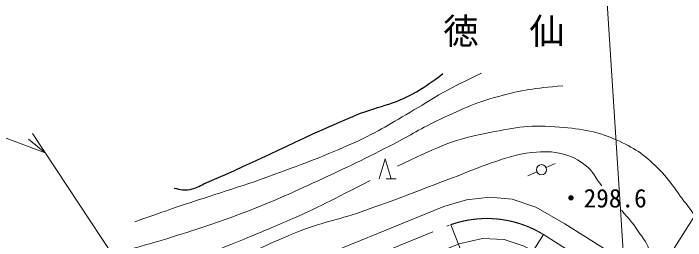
# Model space of a CAD drawing. Units: millimetres, scale not verified. Extents: x 40000 to 680000, y 20000 to 380000.
# Drawn here: x 238788 to 305225, y 294324 to 316750 of the extents above; entities that cross this region are included whole.
import ezdxf
from ezdxf.enums import TextEntityAlignment as Align

# ---------------------------------------------------------------- set-up
doc = ezdxf.new("R2010")
doc.units = ezdxf.units.MM
doc.header["$LTSCALE"] = 1000
doc.linetypes.add('LONG_DASHED_DOTTED', pattern=[15.25, 12, -1.5, 0.25, -1.5])
for name, color, linetype, lineweight in [('M-BGD', 7, 'Continuous', 13), ('M-BMK', 2, 'LONG_DASHED_DOTTED', 13), ('M-STR-HTXT', 7, 'Continuous', 13)]:
    doc.layers.add(name, color=color, linetype=linetype, lineweight=lineweight)
doc.layers.add('M-BMK-HTXT', color=7, linetype='Continuous')
doc.styles.add('ＭＳ ゴシック', font='')
doc.styles.get('ＭＳ ゴシック').set_extended_font_data('MS Gothic')

msp = doc.modelspace()

# ---------------------------------------------------------------- linework, layer by layer
at = {"layer": 'M-BGD'}
for p, q in [((274927, 300406), (275527, 302406)), ((275527, 302406), (276127, 300406)), ((291441, 301529), (292351, 301942)), ((289619, 300703), (290530, 301116)), ((275627, 300406), (276627, 300406))]:
    msp.add_line(p, q, dxfattribs=at)
for points in [[(236850, 272831), (239261, 272095), (242077, 271782), (245224, 272003), (248316, 273107), (250322, 274819), (255789, 282088), (258213, 285581), (260808, 288176), (263569, 290191), (266468, 291627), (281339, 297673), (283566, 298354), (285867, 298593), (288094, 298409), (290431, 297636), (293284, 295961), (302459, 290200), (304391, 289446), (306416, 289078)], [(246993, 265032), (249079, 266455), (251312, 268578), (253594, 271339), (255337, 274382), (257271, 277406), (259240, 280093), (262958, 284694), (264982, 286406), (267393, 287731), (269933, 288817), (282863, 294007), (285163, 294541), (287298, 294412), (289176, 293805), (290722, 293013), (297670, 288265), (300154, 286167), (303191, 282633), (304921, 280875), (306228, 279642)]]:
    msp.add_lwpolyline(points, dxfattribs=at)
msp.add_circle((290985, 301322), 500, dxfattribs=at)
for points, knots in [([(250787, 296187), (252817, 296899), (253335, 297075), (254970, 297637), (258729, 298928), (260891, 299488), (264619, 300867), (267737, 302020), (269500, 302642), (272528, 304014), (274902, 305090), (276118, 305924), (278381, 307217), (279515, 307864), (280113, 308291), (281252, 308928), (282708, 309743), (283224, 309978), (285062, 310861)], [0, 0, 0, 0, 1, 1, 1, 2, 2, 2, 3, 3, 3, 4, 4, 4, 5, 5, 5, 6, 6, 6, 6]), ([(247668, 292771), (251414, 293759), (252442, 294019), (255453, 294980), (258052, 295809), (259509, 296282), (262051, 297271), (264546, 298241), (265914, 298859), (268346, 299977), (271370, 301366), (273057, 302162), (276021, 303676), (277838, 304604), (278786, 305261), (280631, 306133), (282959, 307234), (284277, 307880), (286760, 308562), (289174, 309226), (290166, 309329), (293082, 309612)], [0, 0, 0, 0, 1, 1, 1, 2, 2, 2, 3, 3, 3, 4, 4, 4, 5, 5, 5, 6, 6, 6, 7, 7, 7, 7]), ([(276749, 301664), (280517, 303439), (281865, 304187), (285404, 304894), (288065, 305426), (289615, 305775), (292319, 305557), (294726, 305362), (296152, 305237), (298365, 304273), (300138, 303501), (301091, 302859), (302465, 301498), (303812, 300165), (304276, 299160), (305488, 297702), (306167, 296886), (306342, 296153), (307283, 295659), (307925, 295322), (308418, 295367), (309132, 295494), (310210, 295686), (310690, 296209), (311617, 296791), (313538, 297998), (314624, 298719), (316227, 300325), (317642, 301742), (318171, 302771), (319430, 304328), (320374, 305496), (320805, 306240), (321859, 307310), (322487, 307946), (322807, 308365), (323571, 308828), (324155, 309182), (324424, 309298), (325162, 309553)], [0, 0, 0, 0, 1, 1, 1, 2, 2, 2, 3, 3, 3, 4, 4, 4, 5, 5, 5, 6, 6, 6, 7, 7, 7, 8, 8, 8, 9, 9, 9, 10, 10, 10, 11, 11, 11, 12, 12, 12, 13, 13, 13, 13]), ([(206747, 304896), (204498, 304375), (203696, 304267), (201912, 303420), (200839, 302911), (200135, 302735), (199262, 301929), (198736, 301444), (198401, 301015), (198423, 300299), (198441, 299713), (198590, 299303), (199044, 298933), (200814, 297489), (202506, 298083), (204717, 297510), (207211, 296863), (208668, 296692), (211095, 295827), (213817, 294857), (215261, 294098), (217866, 292845), (220780, 291444), (222398, 290618), (225195, 288994), (227443, 287689), (228788, 287064), (230827, 285453), (232129, 284425), (232903, 283845), (233892, 282513), (234922, 281124), (234979, 280042), (235755, 278496), (236603, 276809), (236855, 275707), (238033, 274231), (238791, 273280), (239140, 272908), (240195, 271991)], [0, 0, 0, 0, 1, 1, 1, 2, 2, 2, 3, 3, 3, 4, 4, 4, 5, 5, 5, 6, 6, 6, 7, 7, 7, 8, 8, 8, 9, 9, 9, 10, 10, 10, 11, 11, 11, 12, 12, 12, 13, 13, 13, 13]), ([(250455, 284279), (252526, 286165), (253123, 286695), (254927, 288130), (256941, 289731), (258059, 290665), (260269, 291981), (262704, 293431), (264177, 294067), (266799, 295142), (269206, 296130), (270693, 296297), (273148, 297158), (276709, 298407), (278673, 299194), (282204, 300526), (283705, 301092), (284520, 301479), (286041, 301989), (287571, 302502), (288436, 302871), (290044, 303011), (291260, 303116), (291988, 303171), (293164, 302845), (294070, 302594), (294577, 302349), (295317, 301768), (296120, 301138), (296304, 300518), (296937, 299716), (296937, 299716), (296937, 299716), (296937, 299716)], [0, 0, 0, 0, 1, 1, 1, 2, 2, 2, 3, 3, 3, 4, 4, 4, 5, 5, 5, 6, 6, 6, 7, 7, 7, 8, 8, 8, 9, 9, 9, 10, 10, 10, 11, 11, 11, 11]), ([(225153, 300388), (223070, 300205), (222530, 300163), (220853, 299981), (219717, 299857), (219070, 299854), (217947, 299642), (217364, 299532), (216818, 299687), (216498, 299187), (216306, 298887), (216338, 298569), (216539, 298276), (217137, 297407), (218086, 297715), (219065, 297323), (221127, 296500), (222329, 296141), (224325, 295170), (227861, 293449), (229850, 292451), (233104, 290242), (235085, 288897), (236064, 287933), (237700, 286184), (239582, 284172), (239648, 282329), (241262, 280096), (241665, 279539), (241797, 279059), (242421, 278771), (242998, 278505), (243416, 278922), (243995, 279185), (244608, 279464), (244837, 279676), (245403, 280179)], [0, 0, 0, 0, 1, 1, 1, 2, 2, 2, 3, 3, 3, 4, 4, 4, 5, 5, 5, 6, 6, 6, 7, 7, 7, 8, 8, 8, 9, 9, 9, 10, 10, 10, 11, 11, 11, 12, 12, 12, 12]), ([(242875, 286590), (243295, 286363), (243512, 286290), (243951, 286218), (244684, 286097), (245112, 286353), (245815, 286590), (247069, 287015), (247525, 287752), (248672, 288413), (250836, 289658), (252047, 290369), (254304, 291436), (256965, 292694), (258544, 293200), (261261, 294334), (263041, 295077), (264050, 295465), (265816, 296239), (269096, 297676), (270147, 298261), (274057, 300256)], [0, 0, 0, 0, 1, 1, 1, 2, 2, 2, 3, 3, 3, 4, 4, 4, 5, 5, 5, 6, 6, 6, 7, 7, 7, 7]), ([(298888, 297323), (299687, 296418), (299947, 296131), (300507, 295280), (301031, 294485), (301515, 294083), (301685, 293145), (301778, 292635), (301772, 292307), (301593, 291820), (301470, 291486), (301384, 291337), (301148, 291023)], [0, 0, 0, 0, 1, 1, 1, 2, 2, 2, 3, 3, 3, 4, 4, 4, 4])]:
    msp.add_open_spline(points, degree=3, knots=knots, dxfattribs=at)
at = {"layer": 'M-BGD', "lineweight": 25}
msp.add_open_spline([(254680, 299500), (255340, 299353), (255645, 299276), (256254, 299376), (256820, 299469), (257093, 299688), (257620, 299914), (263412, 302406), (266518, 304117), (272321, 306582), (274749, 307613), (276353, 307670), (278616, 309025), (279674, 309659), (280099, 309911), (281225, 310806)], degree=3, knots=[0, 0, 0, 0, 1, 1, 1, 2, 2, 2, 3, 3, 3, 4, 4, 4, 5, 5, 5, 5], dxfattribs=at)
at = {"layer": 'M-BMK'}
for p, q in [((269115, 290669), (282008, 295886)), ((291174, 294920), (301029, 288708))]:
    msp.add_line(p, q, dxfattribs=at)
msp.add_arc((285577, 285791), 10708, 58.4925, 109.47152, dxfattribs=at)
at = {"layer": 'M-STR-HTXT'}
for p, q in [((299121, 292296), (297195, 322177)), ((191632, 321509), (241926, 303001)), ((301029, 288708), (311315, 305029)), ((241926, 303001), (240291, 304349)), ((255789, 282088), (240665, 304904)), ((282008, 295886), (291341, 272826)), ((291174, 294920), (285830, 286442))]:
    msp.add_line(p, q, dxfattribs=at)

# ---------------------------------------------------------------- texts
at = {"layer": 'M-BGD', "style": 'ＭＳ ゴシック'}
msp.add_text('・298.6', height=1833, dxfattribs=at).set_placement((297016, 298507), align=Align.MIDDLE_CENTER)
at = {"layer": 'M-BMK-HTXT', "insert": (289784, 314866), "char_height": 2566, "attachment_point": 5, "style": 'ＭＳ ゴシック'}
msp.add_mtext('\\T2.43;徳仙', dxfattribs=at)

doc.saveas('drawing.dxf')
